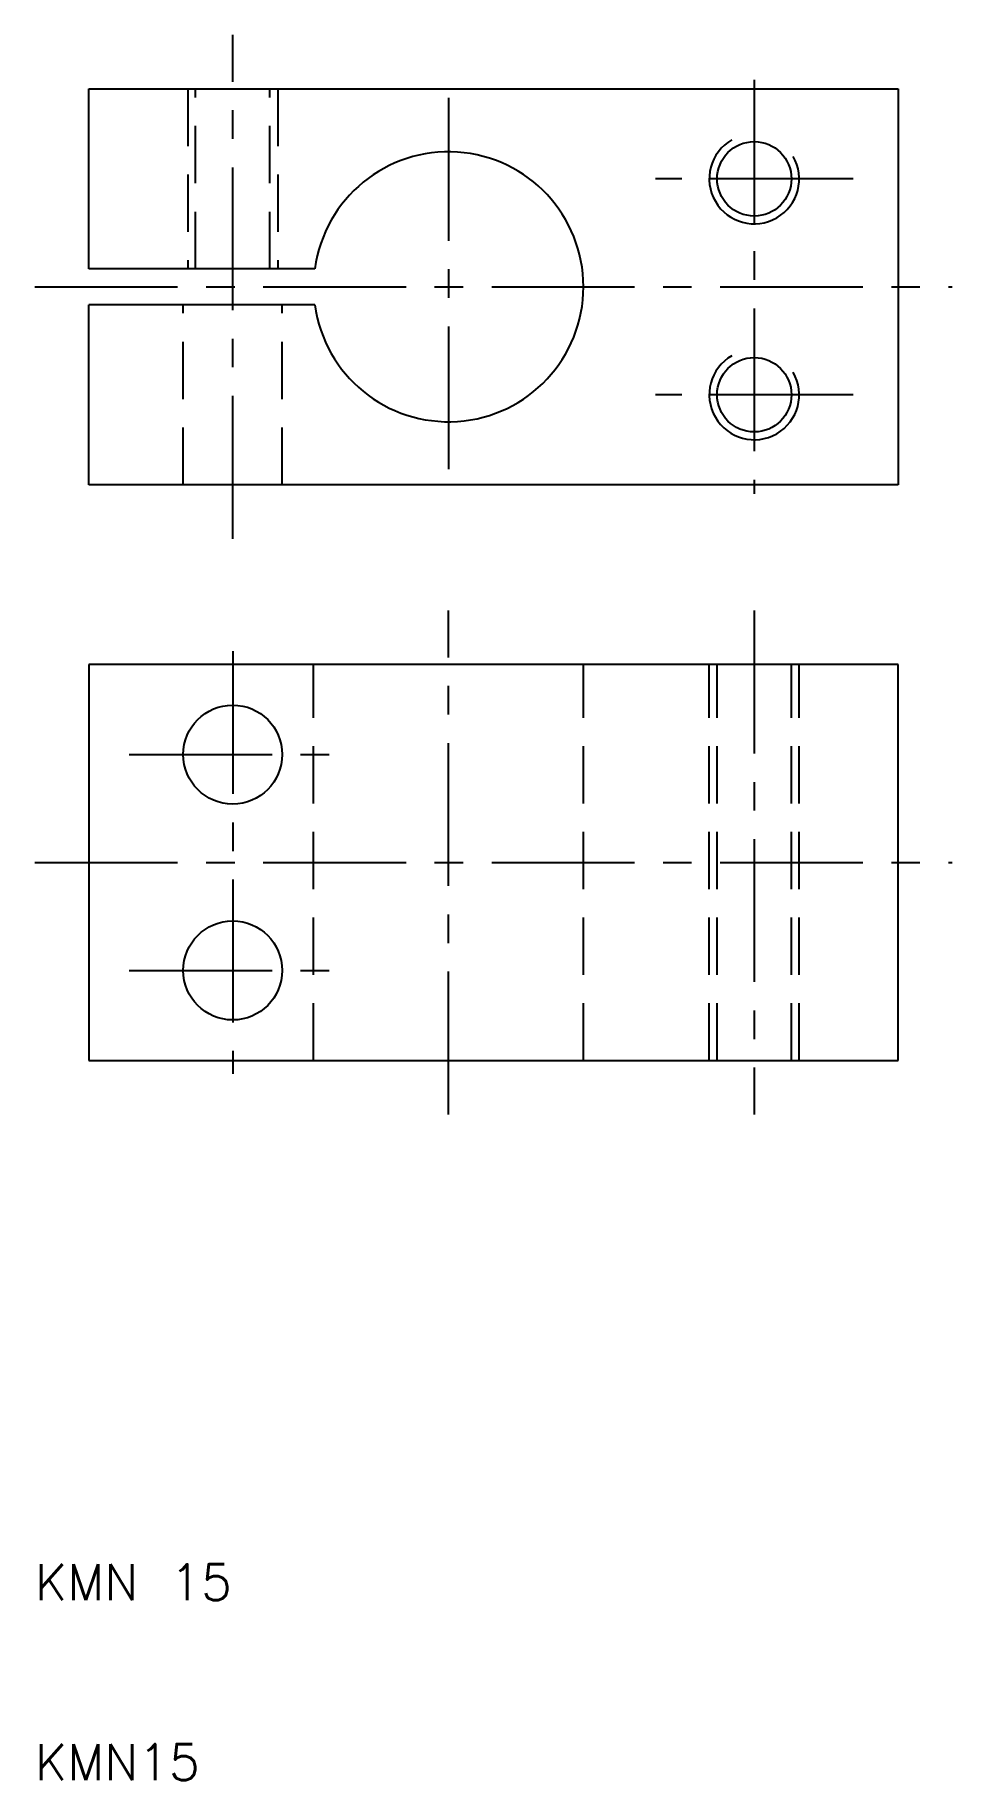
# Model space of a CAD drawing. Extents: x 10 to 61, y 10 to 107.
import ezdxf

# ---------------------------------------------------------------- set-up
doc = ezdxf.new("R2010")
doc.units = 0
doc.header["$LTSCALE"] = 0.25
doc.linetypes.add('CENTER', pattern=[50.8, 31.75, -6.35, 6.35, -6.35])
doc.linetypes.add('DASHED', pattern=[19.05, 12.7, -6.35])
doc.layers.get('0').update_dxf_attribs({"linetype": 'CONTINUOUS'})
doc.layers.add('CENTER', color=1, linetype='CENTER')
doc.styles.get("Standard").update_dxf_attribs({"font": 'txt.shx', "bigfont": 'extfont.shx'})

msp = doc.modelspace()

# ---------------------------------------------------------------- linework, layer by layer
for p, q in [((13, 104), (58, 104)), ((13, 94), (13, 104)), ((58, 104), (58, 82)), ((25.567, 94), (13, 94)), ((25.567, 92), (13, 92)), ((13, 82), (13, 92)), ((58, 82), (13, 82)), ((13, 72), (13, 50)), ((58, 72), (13, 72)), ((58, 50), (58, 72)), ((13, 50), (58, 50))]:
    msp.add_line(p, q)
at = {"color": 3, "linetype": 'DASHED'}
for p, q in [((18.5, 104), (18.5, 94)), ((18.933, 94), (18.933, 104)), ((23.067, 94), (23.067, 104)), ((23.5, 104), (23.5, 94)), ((18.25, 82), (18.25, 92)), ((23.75, 82), (23.75, 92)), ((25.5, 50), (25.5, 72)), ((40.5, 50), (40.5, 72)), ((47.5, 50), (47.5, 72)), ((47.933, 50), (47.933, 72)), ((52.067, 50), (52.067, 72)), ((52.5, 50), (52.5, 72))]:
    msp.add_line(p, q, dxfattribs=at)
for centre, radius in [((50, 99), 2.067), ((50, 87), 2.067), ((21, 67), 2.75), ((21, 55), 2.75)]:
    msp.add_circle(centre, radius)
at = {"color": 3}
for centre in [(50, 99), (50, 87)]:
    msp.add_arc(centre, 2.5, 120, 30, dxfattribs=at)
msp.add_arc((33, 93), 7.5, 187.66226, 172.33774)
at = {"layer": 'CENTER', "color": 1, "linetype": 'CENTER'}
for p, q in [((21, 79), (21, 107)), ((50, 104.5), (50, 81.5)), ((33, 103.5), (33, 82.5)), ((55.5, 99), (44.5, 99)), ((10, 93), (61, 93)), ((55.5, 87), (44.5, 87)), ((33, 47), (33, 75)), ((50, 75), (50, 47)), ((21, 72.75), (21, 49.25)), ((15.25, 67), (26.75, 67)), ((10, 61), (61, 61)), ((15.25, 55), (26.75, 55))]:
    msp.add_line(p, q, dxfattribs=at)

# ---------------------------------------------------------------- texts
for s, p in [('KMN 15', (10, 20)), ('KMN15', (10, 10))]:
    msp.add_text(s, height=2).set_placement(p)

doc.saveas('drawing.dxf')
